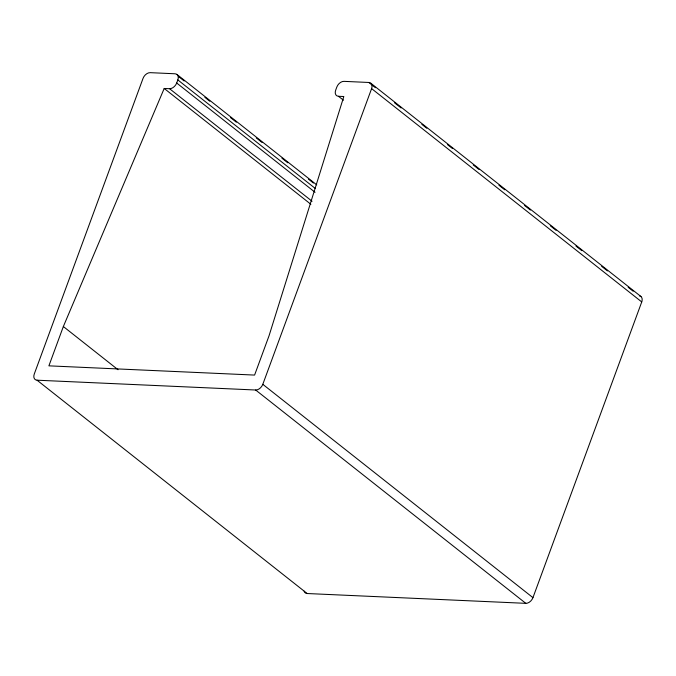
<?xml version="1.0" encoding="UTF-8"?>
<svg xmlns="http://www.w3.org/2000/svg" width="676" height="676" viewBox="0 0 676 676"><rect width="100%" height="100%" fill="white"/><g stroke="black" fill="none" stroke-linecap="round" stroke-linejoin="round"><path stroke-width="1.01" d="M312.075 201.254L169.549 88.7L164.2 88.463L63.35 326.533L48.892 365.843L254.59 375.079L269.048 335.769L343.822 96.524L338.473 96.288A6.659 4.487 -51.7 0 1 335.685 90.145L336.825 87.052A6.659 4.487 -51.7 0 1 343.966 81.357L368.809 82.472L375.442 87.711M169.549 88.7A6.659 4.487 -51.7 0 0 176.689 83.013L177.83 79.912A6.659 4.487 -51.7 0 0 175.042 73.777L150.199 72.662A6.659 4.487 -51.7 0 0 143.05 78.357L34.256 374.065A6.659 4.487 -51.7 0 0 37.045 380.199L307.191 593.528L525.801 603.338A6.659 4.487 -51.7 0 0 532.95 597.643L641.744 301.935A6.659 4.487 -51.7 0 0 639.395 295.843M37.045 380.199L255.655 390.01A6.659 4.487 -51.7 0 0 262.803 384.323L371.606 88.615A6.659 4.487 -51.7 0 0 368.809 82.472M370.845 83.241L640.992 296.561M394.497 102.76L401.13 107.991M421.841 124.359L426.818 128.279M447.529 144.639L452.506 148.568M473.225 164.927L479.022 169.507M498.913 185.216L504.71 189.795M524.601 205.496L530.398 210.075M550.289 225.784L556.086 230.364M575.977 246.072L581.774 250.652M601.665 266.352L607.462 270.932M628.181 287.292L633.158 291.221M371.606 88.615L641.744 301.935M338.473 96.288L343.45 100.209M316.748 184.861L177.078 74.537M178.354 76.396L184.151 80.976M204.87 97.336L209.839 101.265M230.558 117.624L236.363 122.204M256.246 137.904L262.051 142.484M281.934 158.192L287.739 162.772M308.45 179.132L313.427 183.061M177.83 79.912L315.388 188.545M176.689 83.013L315.075 192.297M164.2 88.463L310.875 204.287M262.803 384.323L532.95 597.643M255.655 390.01L525.801 603.338M63.35 326.533L118.046 369.73M307.191 593.528A6.659 4.487 -51.7 0 1 304.141 591.162"/></g></svg>
